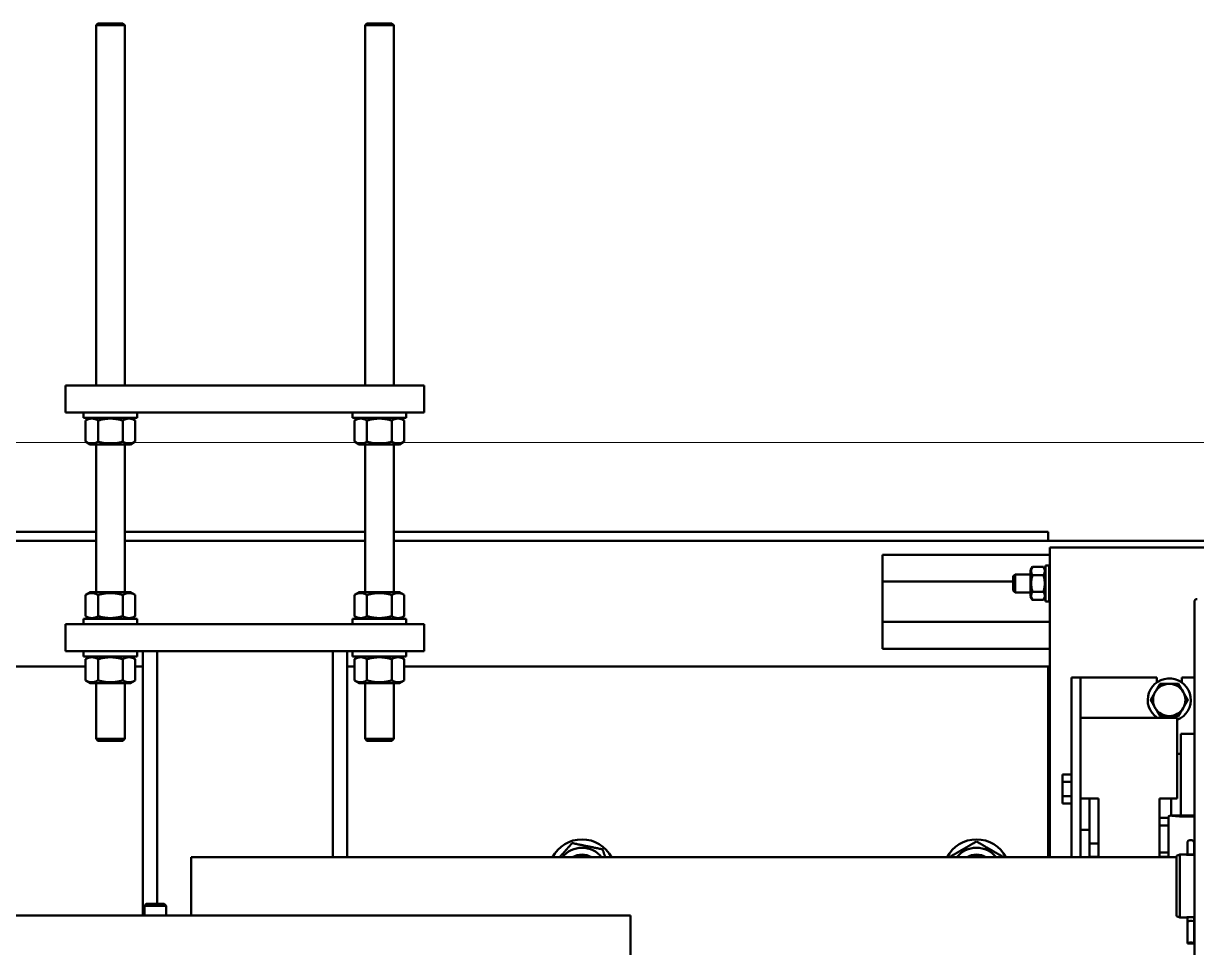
# Model space of a CAD drawing. Header units: metres. Extents: x -9891 to 773, y -8413 to 232.
# Drawn here: x -4000.5 to -3935.1, y -1176.3 to -1124.7 of the extents above; entities that cross this region are included whole.
import ezdxf

# ---------------------------------------------------------------- set-up
doc = ezdxf.new("R2010")
doc.units = ezdxf.units.M
doc.header["$LTSCALE"] = 0.01
doc.header["$MEASUREMENT"] = 0
doc.layers.get('0').update_dxf_attribs({"color": 30, "lineweight": 0})
doc.layers.add('shaft', color=3, linetype='Continuous', lineweight=20)
doc.layers.add('SSN_Lift-AM_0', color=7, linetype='Continuous', lineweight=50)

# ---------------------------------------------------------------- blocks, each defined once
blk = doc.blocks.new('Lift_20-024-10000')
at = {"layer": 'SSN_Lift-AM_0'}
for p, q in [((-1019.5, 1851.9), (-1020.5, 1850.9)), ((-1019.5, 1851.9), (-1005.5, 1851.9)), ((-1005.5, 1851.9), (-1004.5, 1850.9)), ((-869.5, 1851.9), (-870.5, 1850.9)), ((-869.5, 1851.9), (-855.5, 1851.9)), ((-855.5, 1851.9), (-854.5, 1850.9)), ((-1004.5, 1850.9), (-1020.5, 1850.9)), ((-1020.5, 1850.9), (-1020.5, 1650)), ((-1004.5, 1850.9), (-1004.5, 1650)), ((-854.5, 1850.9), (-870.5, 1850.9)), ((-870.5, 1850.9), (-870.5, 1650)), ((-854.5, 1850.9), (-854.5, 1650)), ((-837.5, 1650), (-1037.5, 1650)), ((-1037.5, 1635), (-1037.5, 1650)), ((-837.5, 1635), (-837.5, 1650)), ((-837.5, 1635), (-1037.5, 1635)), ((-1027.5, 1635), (-1027.5, 1632)), ((-997.5, 1632), (-1027.5, 1632)), ((-1023.75, 1632), (-1026.36, 1630.5)), ((-1026.36, 1618.7), (-1026.36, 1630.5)), ((-1019.43, 1618.7), (-1019.43, 1630.5)), ((-1005.57, 1618.7), (-1005.57, 1630.5)), ((-1001.25, 1632), (-998.64, 1630.5)), ((-998.64, 1618.7), (-998.64, 1630.5)), ((-997.5, 1635), (-997.5, 1632)), ((-877.5, 1635), (-877.5, 1632)), ((-847.5, 1632), (-877.5, 1632)), ((-873.75, 1632), (-876.36, 1630.5)), ((-876.36, 1618.7), (-876.36, 1630.5)), ((-869.43, 1618.7), (-869.43, 1630.5)), ((-855.57, 1618.7), (-855.57, 1630.5)), ((-851.25, 1632), (-848.64, 1630.5)), ((-848.64, 1618.7), (-848.64, 1630.5)), ((-847.5, 1635), (-847.5, 1632)), ((-1023.75, 1617.2), (-1026.36, 1618.7)), ((-1023.75, 1617.2), (-1001.25, 1617.2)), ((-1020.5, 1617.2), (-1020.5, 1534.7)), ((-1004.5, 1617.2), (-1004.5, 1534.7)), ((-1001.25, 1617.2), (-998.64, 1618.7)), ((-873.75, 1617.2), (-876.36, 1618.7)), ((-873.75, 1617.2), (-851.25, 1617.2)), ((-870.5, 1617.2), (-870.5, 1534.7)), ((-854.5, 1617.2), (-854.5, 1534.7)), ((-851.25, 1617.2), (-848.64, 1618.7)), ((-1219.5, 1568.4), (-1020.5, 1568.4)), ((-1004.5, 1568.4), (-870.5, 1568.4)), ((-854.5, 1568.4), (-489.5, 1568.4)), ((-489.5, 1568.4), (-489.5, 1563.4)), ((-1391.5, 1563.4), (-1020.5, 1563.4)), ((-1004.5, 1563.4), (-870.5, 1563.4)), ((-854.5, 1563.4), (854.5, 1563.4)), ((-488.5, 1386.9), (-488.5, 1559.65)), ((-474.3, 1559.65), (-488.5, 1559.65)), ((-474.3, 1559.65), (-369.7, 1559.65)), ((-582, 1555.65), (-582, 1540.65)), ((-488.5, 1555.65), (-582, 1555.65)), ((-509, 1543.65), (-508, 1544.65)), ((-508, 1544.65), (-508, 1534.65)), ((-499.4, 1544.65), (-508, 1544.65)), ((-499.4, 1546.95), (-498.28, 1548.89)), ((-499.4, 1546.95), (-499.4, 1532.35)), ((-498.28, 1548.89), (-492.12, 1548.89)), ((-498.28, 1544.27), (-492.12, 1544.27)), ((-491, 1546.95), (-492.12, 1548.89)), ((-491, 1549.65), (-491, 1529.65)), ((-491, 1549.65), (-489, 1549.65)), ((-489, 1549.65), (-489, 1529.65)), ((-489, 1546.65), (-488.5, 1546.65)), ((-582, 1540.65), (-582, 1518.15)), ((-509, 1540.65), (-582, 1540.65)), ((-509, 1535.65), (-509, 1543.65)), ((-1023.75, 1534.7), (-1026.36, 1533.2)), ((-1026.36, 1533.2), (-1026.36, 1521.4)), ((-1001.25, 1534.7), (-1023.75, 1534.7)), ((-1019.43, 1533.2), (-1019.43, 1521.4)), ((-1005.57, 1533.2), (-1005.57, 1521.4)), ((-1001.25, 1534.7), (-998.64, 1533.2)), ((-998.64, 1533.2), (-998.64, 1521.4)), ((-873.75, 1534.7), (-876.36, 1533.2)), ((-876.36, 1533.2), (-876.36, 1521.4)), ((-851.25, 1534.7), (-873.75, 1534.7)), ((-869.43, 1533.2), (-869.43, 1521.4)), ((-855.57, 1533.2), (-855.57, 1521.4)), ((-851.25, 1534.7), (-848.64, 1533.2)), ((-848.64, 1533.2), (-848.64, 1521.4)), ((-509, 1535.65), (-508, 1534.65)), ((-499.4, 1534.65), (-508, 1534.65)), ((-499.4, 1532.35), (-498.28, 1530.41)), ((-498.28, 1535.03), (-492.12, 1535.03)), ((-491, 1532.35), (-492.12, 1530.41)), ((-489, 1532.65), (-488.5, 1532.65)), ((-498.28, 1530.41), (-492.12, 1530.41)), ((-491, 1529.65), (-489, 1529.65)), ((-408, 1212.4), (-408, 1529.4)), ((-1027.5, 1519.9), (-997.5, 1519.9)), ((-1027.5, 1516.9), (-1027.5, 1519.9)), ((-1023.75, 1519.9), (-1026.36, 1521.4)), ((-1001.25, 1519.9), (-998.64, 1521.4)), ((-997.5, 1516.9), (-997.5, 1519.9)), ((-877.5, 1519.9), (-847.5, 1519.9)), ((-877.5, 1516.9), (-877.5, 1519.9)), ((-873.75, 1519.9), (-876.36, 1521.4)), ((-851.25, 1519.9), (-848.64, 1521.4)), ((-847.5, 1516.9), (-847.5, 1519.9)), ((-582, 1518.15), (-582, 1503.15)), ((-488.5, 1518.15), (-582, 1518.15)), ((-1037.5, 1516.9), (-837.5, 1516.9)), ((-1037.5, 1516.9), (-1037.5, 1501.9)), ((-837.5, 1516.9), (-837.5, 1501.9)), ((-1037.5, 1501.9), (-837.5, 1501.9)), ((-1027.5, 1501.9), (-1027.5, 1498.9)), ((-997.5, 1498.9), (-1027.5, 1498.9)), ((-1023.75, 1498.9), (-1026.36, 1497.4)), ((-1001.25, 1498.9), (-998.64, 1497.4)), ((-997.5, 1501.9), (-997.5, 1498.9)), ((-994.5, 1354.4), (-994.5, 1501.9)), ((-986.5, 1360.9), (-986.5, 1501.9)), ((-888.5, 1386.9), (-888.5, 1501.9)), ((-880.5, 1386.9), (-880.5, 1501.9)), ((-877.5, 1501.9), (-877.5, 1498.9)), ((-847.5, 1498.9), (-877.5, 1498.9)), ((-873.75, 1498.9), (-876.36, 1497.4)), ((-851.25, 1498.9), (-848.64, 1497.4)), ((-847.5, 1501.9), (-847.5, 1498.9)), ((-488.5, 1503.15), (-582, 1503.15)), ((-1257.5, 1493.4), (-1026.36, 1493.4)), ((-1026.36, 1485.6), (-1026.36, 1497.4)), ((-1019.43, 1485.6), (-1019.43, 1497.4)), ((-1005.57, 1485.6), (-1005.57, 1497.4)), ((-998.64, 1485.6), (-998.64, 1497.4)), ((-998.64, 1493.4), (-994.5, 1493.4)), ((-880.5, 1493.4), (-876.36, 1493.4)), ((-876.36, 1485.6), (-876.36, 1497.4)), ((-869.43, 1485.6), (-869.43, 1497.4)), ((-855.57, 1485.6), (-855.57, 1497.4)), ((-848.64, 1485.6), (-848.64, 1497.4)), ((-848.64, 1493.4), (-488.5, 1493.4)), ((-489.5, 1493.4), (-489.5, 1386.9)), ((-1023.75, 1484.1), (-1026.36, 1485.6)), ((-1001.25, 1484.1), (-998.64, 1485.6)), ((-873.75, 1484.1), (-876.36, 1485.6)), ((-851.25, 1484.1), (-848.64, 1485.6)), ((-476.5, 1386.9), (-476.5, 1487.15)), ((-476.5, 1487.15), (-471.5, 1487.15)), ((-471.5, 1487.15), (-471.5, 1464.65)), ((-466.5, 1487.15), (-471.5, 1487.15)), ((-466.5, 1487.15), (-429, 1487.15)), ((-429, 1484.4), (-429, 1487.15)), ((-415, 1487.15), (-415, 1484.4)), ((-415, 1487.15), (-408, 1487.15)), ((-1023.75, 1484.1), (-1001.25, 1484.1)), ((-1020.5, 1484.1), (-1020.5, 1452.9)), ((-1004.5, 1484.1), (-1004.5, 1452.9)), ((-873.75, 1484.1), (-851.25, 1484.1)), ((-870.5, 1484.1), (-870.5, 1452.9)), ((-854.5, 1484.1), (-854.5, 1452.9)), ((-471.5, 1464.65), (-417.5, 1464.65)), ((-471.5, 1419.65), (-471.5, 1464.65)), ((-417.5, 1419.65), (-417.5, 1464.65)), ((-1020.5, 1452.9), (-1004.5, 1452.9)), ((-1019.5, 1451.9), (-1020.5, 1452.9)), ((-1005.5, 1451.9), (-1004.5, 1452.9)), ((-870.5, 1452.9), (-854.5, 1452.9)), ((-869.5, 1451.9), (-870.5, 1452.9)), ((-855.5, 1451.9), (-854.5, 1452.9)), ((-408, 1455.78), (-415.5, 1455.78)), ((-415.5, 1455.25), (-415.5, 1455.78)), ((-415.5, 1455.25), (-415.5, 1433.24)), ((-1005.5, 1451.9), (-1019.5, 1451.9)), ((-855.5, 1451.9), (-869.5, 1451.9)), ((-415.5, 1444.65), (-417.5, 1444.65)), ((-476.5, 1433.06), (-481.5, 1433.06)), ((-481.5, 1433.06), (-481.5, 1429.02)), ((-415.5, 1431.78), (-415.5, 1433.24)), ((-476.5, 1429.02), (-481.5, 1429.02)), ((-481.5, 1429.02), (-481.5, 1420.94)), ((-415.5, 1431.78), (-415.5, 1410.19)), ((-476.5, 1420.94), (-481.5, 1420.94)), ((-481.5, 1420.94), (-481.5, 1416.9)), ((-476.5, 1416.9), (-481.5, 1416.9)), ((-471.5, 1419.65), (-471.5, 1402.15)), ((-461.5, 1419.65), (-471.5, 1419.65)), ((-466.5, 1402.15), (-466.5, 1419.65)), ((-461.5, 1386.9), (-461.5, 1419.65)), ((-427.5, 1419.65), (-427.5, 1386.9)), ((-417.5, 1419.65), (-427.5, 1419.65)), ((-421, 1410.19), (-421, 1419.65)), ((-427.5, 1408.94), (-422.5, 1408.94)), ((-422.5, 1409.64), (-422.5, 1386.9)), ((-412.5, 1410.19), (-421.16, 1410.19)), ((-408, 1410.19), (-412.5, 1410.19)), ((-408, 1409.65), (-412.5, 1409.65)), ((-471.5, 1405.99), (-471.5, 1405.99)), ((-471.5, 1405.99), (-471.5, 1398.49)), ((-471.5, 1402.15), (-471.5, 1386.9)), ((-466.5, 1402.15), (-471.5, 1402.15)), ((-466.5, 1386.9), (-466.5, 1402.15)), ((-427.5, 1404.67), (-422.5, 1404.67)), ((-471.5, 1398.49), (-471.5, 1398.49)), ((-471.5, 1398.49), (-471.5, 1390.99)), ((-466.5, 1394.65), (-461.5, 1394.65)), ((-411.85, 1391.54), (-411.85, 1395.11)), ((-410.55, 1396.4), (-409.45, 1396.4)), ((-408.15, 1395.11), (-408.15, 1391.54)), ((-471.5, 1390.99), (-471.5, 1386.9)), ((-471.5, 1390.99), (-471.5, 1390.99)), ((-461.5, 1387.15), (-466.5, 1387.15)), ((-427.5, 1389.65), (-422.5, 1389.65)), ((-422.5, 1387.15), (-427.5, 1387.15)), ((-418, 1387.67), (-416, 1388.4)), ((-418, 1387.67), (-418, 1354.13)), ((-416, 1388.4), (-416, 1353.4)), ((-412.5, 1388.4), (-416, 1388.4)), ((-411.85, 1391.54), (-411.85, 1388.73)), ((-411.85, 1388.73), (-411.85, 1388.32)), ((-410.55, 1388.4), (-409.45, 1388.4)), ((-408.15, 1388.73), (-408.15, 1391.54)), ((-408.15, 1388.32), (-408.15, 1388.73)), ((-967.5, 1354.4), (-967.5, 1386.9)), ((-967.5, 1386.9), (-418, 1386.9)), ((-992.5, 1360.9), (-993.5, 1359.9)), ((-992.5, 1360.9), (-982.5, 1360.9)), ((-982.5, 1360.9), (-981.5, 1359.9)), ((-1067.5, 1354.4), (-722.5, 1354.4)), ((-981.5, 1359.9), (-993.5, 1359.9)), ((-993.5, 1354.4), (-993.5, 1359.9)), ((-981.5, 1354.4), (-981.5, 1359.9)), ((-722.5, 1354.4), (-722.5, 1274.4)), ((-418, 1354.13), (-416, 1353.4)), ((-412.5, 1353.4), (-416, 1353.4)), ((-411.85, 1353.48), (-411.85, 1351.16)), ((-411.85, 1351.16), (-411.85, 1338.94)), ((-410.55, 1351.4), (-409.45, 1351.4)), ((-408.15, 1351.16), (-408.15, 1353.48)), ((-408.15, 1338.94), (-408.15, 1351.16)), ((-411.85, 1338.94), (-411.85, 1338.78)), ((-411.85, 1338.78), (-408.15, 1338.78)), ((-410.55, 1339.4), (-409.45, 1339.4)), ((-408.15, 1338.78), (-408.15, 1338.94))]:
    blk.add_line(p, q, dxfattribs=at)
for centre, radius, start, end in [((-406.5, 1529.4), 1.5, 90, 180), ((-422, 1474.65), 12, 292.02431, 236.44269), ((-422, 1474.65), 9, 150, 210), ((-422, 1474.65), 9, 90, 150), ((-422, 1474.65), 9, 30, 90), ((-422, 1474.65), 9, 330, 30), ((-422, 1474.65), 9, 210, 270), ((-422, 1474.65), 9, 270, 330), ((-749.5, 1378.4), 18.5, 27.35223, 152.64777), ((-529.5, 1378.4), 18.5, 27.35223, 152.64777), ((-410.55, 1395.11), 1.29, 90, 180), ((-409.45, 1395.11), 1.29, 0, 90), ((-749.5, 1378.4), 13.85, 37.85886, 142.14114), ((-749.5, 1378.4), 10, 58.21015, 121.78985), ((-749.5, 1378.4), 10, 58.21167, 121.78833), ((-749.5, 1378.4), 9, 70.81186, 109.18814), ((-529.5, 1378.4), 13.85, 37.85886, 142.14114), ((-529.5, 1378.4), 10, 58.21015, 121.78985), ((-529.5, 1378.4), 10, 58.21167, 121.78833), ((-529.5, 1378.4), 9, 70.81186, 109.18814)]:
    blk.add_arc(centre, radius, start, end, dxfattribs=at)
for centre, major_axis, ratio, start_param, end_param in [((-412.5, 1409.64), (-10, 0), 0.109606, 5.759587, 6.283185), ((-412.5, 1410.73), (-10, 0), 0.108401, 0.523599, 1.570796), ((-410.55, 1388.73), (1.29, 0), 0.25811, 3.141593, 4.712389), ((-409.45, 1388.73), (-1.29, 0), 0.25811, 1.570796, 3.141593), ((-410.55, 1351.16), (1.29, 0), 0.185003, 1.570796, 3.141593), ((-409.45, 1351.16), (-1.29, 0), 0.185003, 3.141593, 4.712389), ((-410.55, 1338.94), (-1.3, 0), 0.357762, 4.712389, 6.283185), ((-409.45, 1338.94), (1.3, 0), 0.357762, 0, 1.570796)]:
    blk.add_ellipse(centre, major_axis=major_axis, ratio=ratio, start_param=start_param, end_param=end_param, dxfattribs=at)
for points, weights in [([(-1019.43, 1630.5), (-1022.89, 1632.5), (-1026.36, 1630.5)], [1, 1.15470053838, 1]), ([(-1005.57, 1630.5), (-1012.5, 1632.5), (-1019.43, 1630.5)], [1, 1.15470053838, 1]), ([(-998.64, 1630.5), (-1002.11, 1632.5), (-1005.57, 1630.5)], [1, 1.15470053838, 1]), ([(-869.43, 1630.5), (-872.89, 1632.5), (-876.36, 1630.5)], [1, 1.15470053838, 1]), ([(-855.57, 1630.5), (-862.5, 1632.5), (-869.43, 1630.5)], [1, 1.15470053838, 1]), ([(-848.64, 1630.5), (-852.11, 1632.5), (-855.57, 1630.5)], [1, 1.15470053838, 1]), ([(-1026.36, 1618.7), (-1022.89, 1616.7), (-1019.43, 1618.7)], [1, 1.15470053838, 1]), ([(-1019.43, 1618.7), (-1012.5, 1616.7), (-1005.57, 1618.7)], [1, 1.15470053838, 1]), ([(-1005.57, 1618.7), (-1002.11, 1616.7), (-998.64, 1618.7)], [1, 1.15470053838, 1]), ([(-876.36, 1618.7), (-872.89, 1616.7), (-869.43, 1618.7)], [1, 1.15470053838, 1]), ([(-869.43, 1618.7), (-862.5, 1616.7), (-855.57, 1618.7)], [1, 1.15470053838, 1]), ([(-855.57, 1618.7), (-852.11, 1616.7), (-848.64, 1618.7)], [1, 1.15470053838, 1]), ([(-498.28, 1548.89), (-499.61, 1546.58), (-498.28, 1544.27)], [1, 1.15470053838, 1]), ([(-498.28, 1544.27), (-499.61, 1539.65), (-498.28, 1535.03)], [1, 1.15470053838, 1]), ([(-492.12, 1544.27), (-490.79, 1546.58), (-492.12, 1548.89)], [1, 1.15470053838, 1]), ([(-492.12, 1535.03), (-490.79, 1539.65), (-492.12, 1544.27)], [1, 1.15470053838, 1]), ([(-1019.43, 1533.2), (-1022.89, 1535.2), (-1026.36, 1533.2)], [1, 1.15470053838, 1]), ([(-1005.57, 1533.2), (-1012.5, 1535.2), (-1019.43, 1533.2)], [1, 1.15470053838, 1]), ([(-998.64, 1533.2), (-1002.11, 1535.2), (-1005.57, 1533.2)], [1, 1.15470053838, 1]), ([(-869.43, 1533.2), (-872.89, 1535.2), (-876.36, 1533.2)], [1, 1.15470053838, 1]), ([(-855.57, 1533.2), (-862.5, 1535.2), (-869.43, 1533.2)], [1, 1.15470053838, 1]), ([(-848.64, 1533.2), (-852.11, 1535.2), (-855.57, 1533.2)], [1, 1.15470053838, 1]), ([(-498.28, 1535.03), (-499.61, 1532.72), (-498.28, 1530.41)], [1, 1.15470053838, 1]), ([(-492.12, 1530.41), (-490.79, 1532.72), (-492.12, 1535.03)], [1, 1.15470053838, 1]), ([(-1026.36, 1521.4), (-1022.89, 1519.4), (-1019.43, 1521.4)], [1, 1.15470053838, 1]), ([(-1019.43, 1521.4), (-1012.5, 1519.4), (-1005.57, 1521.4)], [1, 1.15470053838, 1]), ([(-1005.57, 1521.4), (-1002.11, 1519.4), (-998.64, 1521.4)], [1, 1.15470053838, 1]), ([(-876.36, 1521.4), (-872.89, 1519.4), (-869.43, 1521.4)], [1, 1.15470053838, 1]), ([(-869.43, 1521.4), (-862.5, 1519.4), (-855.57, 1521.4)], [1, 1.15470053838, 1]), ([(-855.57, 1521.4), (-852.11, 1519.4), (-848.64, 1521.4)], [1, 1.15470053838, 1]), ([(-1019.43, 1497.4), (-1022.89, 1499.4), (-1026.36, 1497.4)], [1, 1.15470053838, 1]), ([(-1005.57, 1497.4), (-1012.5, 1499.4), (-1019.43, 1497.4)], [1, 1.15470053838, 1]), ([(-998.64, 1497.4), (-1002.11, 1499.4), (-1005.57, 1497.4)], [1, 1.15470053838, 1]), ([(-869.43, 1497.4), (-872.89, 1499.4), (-876.36, 1497.4)], [1, 1.15470053838, 1]), ([(-855.57, 1497.4), (-862.5, 1499.4), (-869.43, 1497.4)], [1, 1.15470053838, 1]), ([(-848.64, 1497.4), (-852.11, 1499.4), (-855.57, 1497.4)], [1, 1.15470053838, 1]), ([(-1026.36, 1485.6), (-1022.89, 1483.6), (-1019.43, 1485.6)], [1, 1.15470053838, 1]), ([(-1019.43, 1485.6), (-1012.5, 1483.6), (-1005.57, 1485.6)], [1, 1.15470053838, 1]), ([(-1005.57, 1485.6), (-1002.11, 1483.6), (-998.64, 1485.6)], [1, 1.15470053838, 1]), ([(-876.36, 1485.6), (-872.89, 1483.6), (-869.43, 1485.6)], [1, 1.15470053838, 1]), ([(-869.43, 1485.6), (-862.5, 1483.6), (-855.57, 1485.6)], [1, 1.15470053838, 1]), ([(-855.57, 1485.6), (-852.11, 1483.6), (-848.64, 1485.6)], [1, 1.15470053838, 1]), ([(-432.39, 1474.65), (-431, 1477.06), (-429.79, 1479.15)], [1, 1.0379548493, 1]), ([(-429.79, 1479.15), (-428.59, 1481.24), (-427.2, 1483.65)], [1, 1.0379548493, 1]), ([(-427.2, 1483.65), (-424.41, 1483.65), (-422, 1483.65)], [1, 1.0379548493, 1]), ([(-422, 1483.65), (-419.59, 1483.65), (-416.8, 1483.65)], [1, 1.0379548493, 1]), ([(-416.8, 1483.65), (-415.41, 1481.24), (-414.21, 1479.15)], [1, 1.0379548493, 1]), ([(-414.21, 1479.15), (-413, 1477.06), (-411.61, 1474.65)], [1, 1.0379548493, 1]), ([(-429.79, 1470.15), (-431, 1472.24), (-432.39, 1474.65)], [1, 1.0379548493, 1]), ([(-411.61, 1474.65), (-413, 1472.24), (-414.21, 1470.15)], [1, 1.0379548493, 1]), ([(-427.2, 1465.65), (-428.59, 1468.06), (-429.79, 1470.15)], [1, 1.0379548493, 1]), ([(-422, 1465.65), (-424.41, 1465.65), (-427.2, 1465.65)], [1, 1.0379548493, 1]), ([(-416.8, 1465.65), (-419.59, 1465.65), (-422, 1465.65)], [1, 1.0379548493, 1]), ([(-414.21, 1470.15), (-415.41, 1468.06), (-416.8, 1465.65)], [1, 1.0379548493, 1]), ([(-762.01, 1386.9), (-758.74, 1390.6), (-754.99, 1394.83)], [1.07292420899, 1.09585315946, 1]), ([(-754.99, 1394.83), (-746.5, 1393.1), (-738.02, 1391.37)], [1, 1.15470053838, 1]), ([(-544.5, 1387.06), (-537, 1391.39), (-529.5, 1395.72)], [1, 1.15470053838, 1]), ([(-529.5, 1395.72), (-522, 1391.39), (-514.5, 1387.06)], [1, 1.15470053838, 1]), ([(-738.02, 1391.37), (-737.23, 1389.01), (-736.52, 1386.9)], [1, 1.03996304047, 1.05927916374]), ([(-544.5, 1386.9), (-544.5, 1386.98), (-544.5, 1387.06)], [1.00246793136, 1.00124396861, 1]), ([(-514.5, 1387.06), (-514.5, 1386.98), (-514.5, 1386.9)], [1, 1.00124396861, 1.00246793136])]:
    blk.add_rational_spline(points, weights, degree=2, dxfattribs=at)
for points, knots in [([(-408, 1388.34), (-408.07, 1388.33), (-408.15, 1388.32), (-408.45, 1388.29), (-408.73, 1388.26), (-409.35, 1388.23), (-409.69, 1388.22), (-410.31, 1388.22), (-410.65, 1388.23), (-411.27, 1388.26), (-411.55, 1388.29), (-411.99, 1388.33), (-412.18, 1388.36), (-412.44, 1388.39), (-412.5, 1388.4), (-412.5, 1388.4)], [0.5310441, 0.5310441, 0.5310441, 0.5310441, 0.5658609, 0.5658609, 0.660172, 0.660172, 0.754483, 0.754483, 0.8487941, 0.8487941, 0.9431051, 0.9431051, 1.0374148, 1.0374148, 1.1317245, 1.1317245, 1.1317245, 1.1317245]), ([(-412.5, 1353.4), (-412.5, 1353.4), (-412.44, 1353.41), (-412.18, 1353.44), (-411.99, 1353.47), (-411.55, 1353.51), (-411.27, 1353.54), (-410.65, 1353.57), (-410.31, 1353.58), (-409.69, 1353.58), (-409.35, 1353.57), (-408.73, 1353.54), (-408.45, 1353.51), (-408.15, 1353.48), (-408.07, 1353.47), (-408, 1353.46)], [0.3772415, 0.3772415, 0.3772415, 0.3772415, 0.4715512, 0.4715512, 0.5658609, 0.5658609, 0.660172, 0.660172, 0.754483, 0.754483, 0.8487941, 0.8487941, 0.9431051, 0.9431051, 0.9779219, 0.9779219, 0.9779219, 0.9779219])]:
    blk.add_open_spline(points, degree=3, knots=knots, dxfattribs=at)
blk = doc.blocks.new('Lift mit KG 3.200')
at = {"layer": 'SSN_Lift-AM_0'}
blk.add_blockref('Lift_20-024-10000', (67264.31, 60555.61), dxfattribs=at)
blk = doc.blocks.new('A$C4BDE36F2')
at = {"layer": 'shaft', "ltscale": 0.3}
blk.add_lwpolyline([(5, -3.65), (1.35, -3.65), (1.35, -6.35), (5, -6.35)], close=True, dxfattribs=at)
at = {"xscale": 0.001, "yscale": 0.001, "zscale": 0.001}
blk.add_blockref('Lift mit KG 3.200', (-64.22431, -65.8238), dxfattribs=at)

msp = doc.modelspace()

# ---------------------------------------------------------------- linework, layer by layer
at = {"layer": 'shaft', "ltscale": 0.3}
msp.add_lwpolyline([(-3698.435, -1148.094), (-4063.435, -1148.094), (-4063.435, -1418.094), (-3698.435, -1418.094)], close=True, dxfattribs=at)

# ---------------------------------------------------------------- block references
at = {"ltscale": 2000, "xscale": 100, "yscale": 100, "zscale": 100}
msp.add_blockref('A$C4BDE36F2', (-4198.435, -783.094), dxfattribs=at)

doc.saveas('drawing.dxf')
